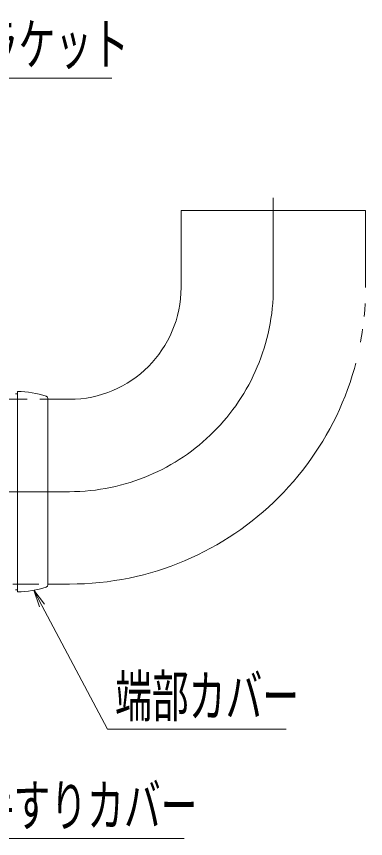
# Model space of a CAD drawing. Units: millimetres, scale not verified. Extents: x -800 to 800, y -554 to 554.
# Drawn here: x 261.8 to 342.6, y -53.9 to 136.1 of the extents above; entities that cross this region are included whole.
import ezdxf
from ezdxf.enums import TextEntityAlignment as Align

# ---------------------------------------------------------------- set-up
doc = ezdxf.new("R2010")
doc.units = ezdxf.units.MM
doc.header["$LTSCALE"] = 5
for name, pattern in [('DASHED1', [1.8, 1.2, -0.6]), ('LONG_CHAIN', [21, 18, -1, 1, -1]), ('LONG_DOUBLE_CHAIN', [21.8, 18, -1, 0.6, -0.6, 0.6, -1])]:
    doc.linetypes.add(name, pattern=pattern)
for name, color, linetype, lineweight in [('0-1_4手摺芯', 5, 'LONG_CHAIN', 9), ('0-2_PARTS2', 6, 'DASHED1', 9), ('0-9_4手摺（断面）', 4, 'LONG_DOUBLE_CHAIN', 9), ('0-A_GRE_M', 3, 'Continuous', 9), ('1-8_6文字', 2, 'Continuous', 9)]:
    doc.layers.add(name, color=color, linetype=linetype, lineweight=lineweight)
doc.styles.add('ＭＳ ゴシック', font='')
doc.styles.get('ＭＳ ゴシック').set_extended_font_data('MS Gothic')

# ---------------------------------------------------------------- blocks, each defined once
blk = doc.blocks.new('MLeader2')
at = {"layer": '1-8_6文字', "color": 1}
blk.add_line((227.842, 121.827), (283.828, 121.827), dxfattribs=at)
at = {"layer": '1-8_6文字'}
blk.add_line((200.997, 82.346), (198.23, 79.382), dxfattribs=at)
at = {"layer": '1-8_6文字', "color": 1}
blk.add_lwpolyline([(200.442, 82.714), (226.402, 121.827), (227.842, 121.827)], dxfattribs=at)
at = {"layer": '1-8_6文字'}
blk.add_lwpolyline([(199.886, 83.083), (198.23, 79.382), (200.442, 82.714)], dxfattribs=at)
at = {"layer": '1-8_6文字', "style": 'ＭＳ ゴシック', "width": 0.65}
blk.add_text('既設ブラケット', height=9.604, dxfattribs=at).set_placement((228.202, 121.977), align=Align.BOTTOM_LEFT)
blk = doc.blocks.new('MLeader11')
at = {"layer": '1-8_6文字'}
blk.add_line((267.085, -0.397), (265.8, 3.449), dxfattribs=at)
at = {"layer": '1-8_6文字', "color": 1}
blk.add_line((284.26, -28.633), (324.23, -28.633), dxfattribs=at)
at = {"layer": '1-8_6文字'}
blk.add_lwpolyline([(268.263, 0.228), (265.8, 3.449), (267.674, -0.085)], dxfattribs=at)
at = {"layer": '1-8_6文字', "color": 1}
blk.add_lwpolyline([(267.674, -0.085), (282.82, -28.633), (284.26, -28.633)], dxfattribs=at)
at = {"layer": '1-8_6文字', "style": 'ＭＳ ゴシック', "width": 0.65}
blk.add_text('端部カバー', height=9.604, dxfattribs=at).set_placement((284.62, -28.665), align=Align.BOTTOM_LEFT)
blk = doc.blocks.new('MLeader12')
at = {"layer": '1-8_6文字'}
blk.add_line((222.332, -0.756), (221.074, 3.099), dxfattribs=at)
at = {"layer": '1-8_6文字', "color": 1}
blk.add_line((252.244, -53.92), (300.614, -53.92), dxfattribs=at)
at = {"layer": '1-8_6文字'}
blk.add_lwpolyline([(223.514, -0.139), (221.074, 3.099), (222.923, -0.448)], dxfattribs=at)
at = {"layer": '1-8_6文字', "color": 1}
blk.add_lwpolyline([(222.923, -0.448), (250.804, -53.92), (252.244, -53.92)], dxfattribs=at)
at = {"layer": '1-8_6文字', "style": 'ＭＳ ゴシック', "width": 0.65}
blk.add_text('手すりカバー', height=9.604, dxfattribs=at).set_placement((252.604, -53.932), align=Align.BOTTOM_LEFT)

msp = doc.modelspace()

# ---------------------------------------------------------------- linework, layer by layer
at = {"layer": '0-1_4手摺芯'}
for p, q in [((321.23, 73.449), (321.23, 94.13)), ((-22.415, 26.249), (274.03, 26.249))]:
    msp.add_line(p, q, dxfattribs=at)
msp.add_arc((274.03, 73.449), 47.2, 270, 0, dxfattribs=at)
at = {"layer": '0-2_PARTS2'}
for p, q in [((123.235, 47.599), (269.03, 47.599)), ((125.948, 4.899), (269.03, 4.899))]:
    msp.add_line(p, q, dxfattribs=at)
at = {"layer": '0-9_4手摺（断面）'}
for p, q in [((299.88, 91.249), (342.58, 91.249)), ((299.88, 73.449), (299.88, 91.249)), ((342.58, 73.449), (342.58, 91.249)), ((274.03, 47.599), (269.03, 47.599)), ((274.03, 4.899), (269.03, 4.899))]:
    msp.add_line(p, q, dxfattribs=at)
for radius in [25.85, 68.55]:
    msp.add_arc((274.03, 73.449), radius, 270, 0, dxfattribs=at)
at = {"layer": '0-A_GRE_M'}
for p, q in [((261.53, 48.899), (262.03, 48.899)), ((262.03, 49.399), (262.03, 3.099)), ((269.03, 47.814), (269.03, 4.685)), ((261.53, 3.599), (262.03, 3.599))]:
    msp.add_line(p, q, dxfattribs=at)
for centre, radius, start, end in [((262.03, 28.899), 20.5, 71.03443, 90), ((268.53, 47.814), 0.5, 0, 71.03443), ((262.03, 23.599), 20.5, 270, 288.96557), ((268.53, 4.685), 0.5, 288.96557, 0)]:
    msp.add_arc(centre, radius, start, end, dxfattribs=at)

# ---------------------------------------------------------------- block references
at = {"layer": '1-8_6文字'}
for name in ['MLeader2', 'MLeader12', 'MLeader11']:
    msp.add_blockref(name, (0, 0), dxfattribs=at)

doc.saveas('drawing.dxf')
